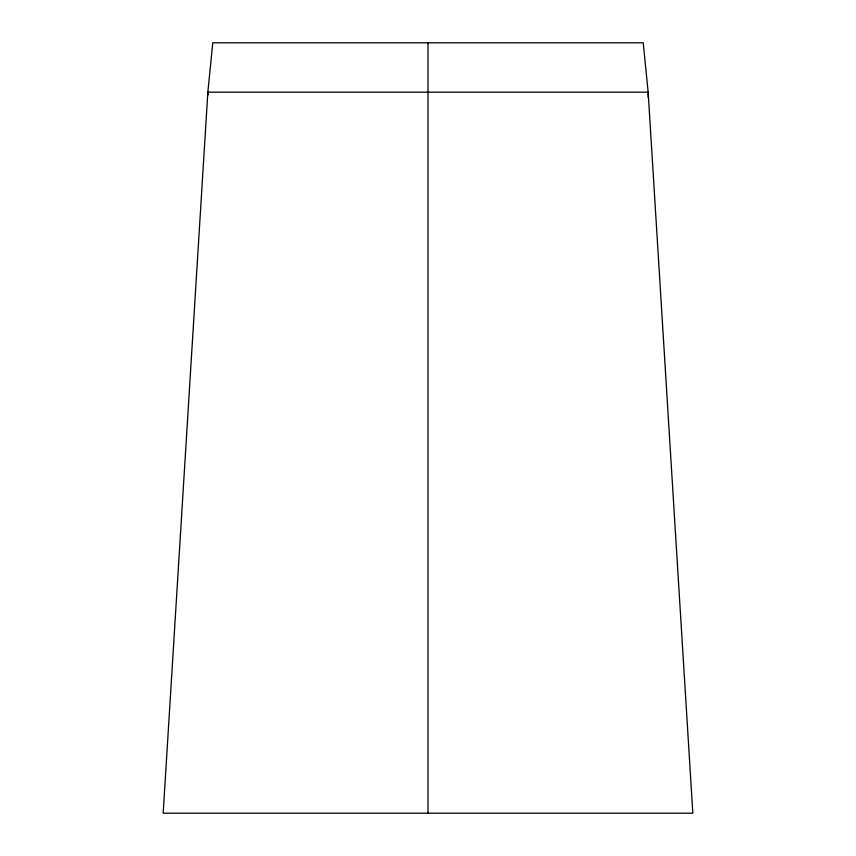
<?xml version="1.0" encoding="UTF-8"?>
<svg xmlns="http://www.w3.org/2000/svg" width="856" height="856" viewBox="0 0 856 856"><rect width="100%" height="100%" fill="white"/><g stroke="black" fill="none" stroke-linecap="round" stroke-linejoin="round"><path stroke-width="1.28" d="M208.511 94.77L207.848 92.181L212.78 42.8L643.22 42.8L648.153 92.181L692.825 813.2L163.175 813.2L207.848 92.181L648.153 92.181L648.206 97.52M428 42.8L428 813.2"/></g></svg>
